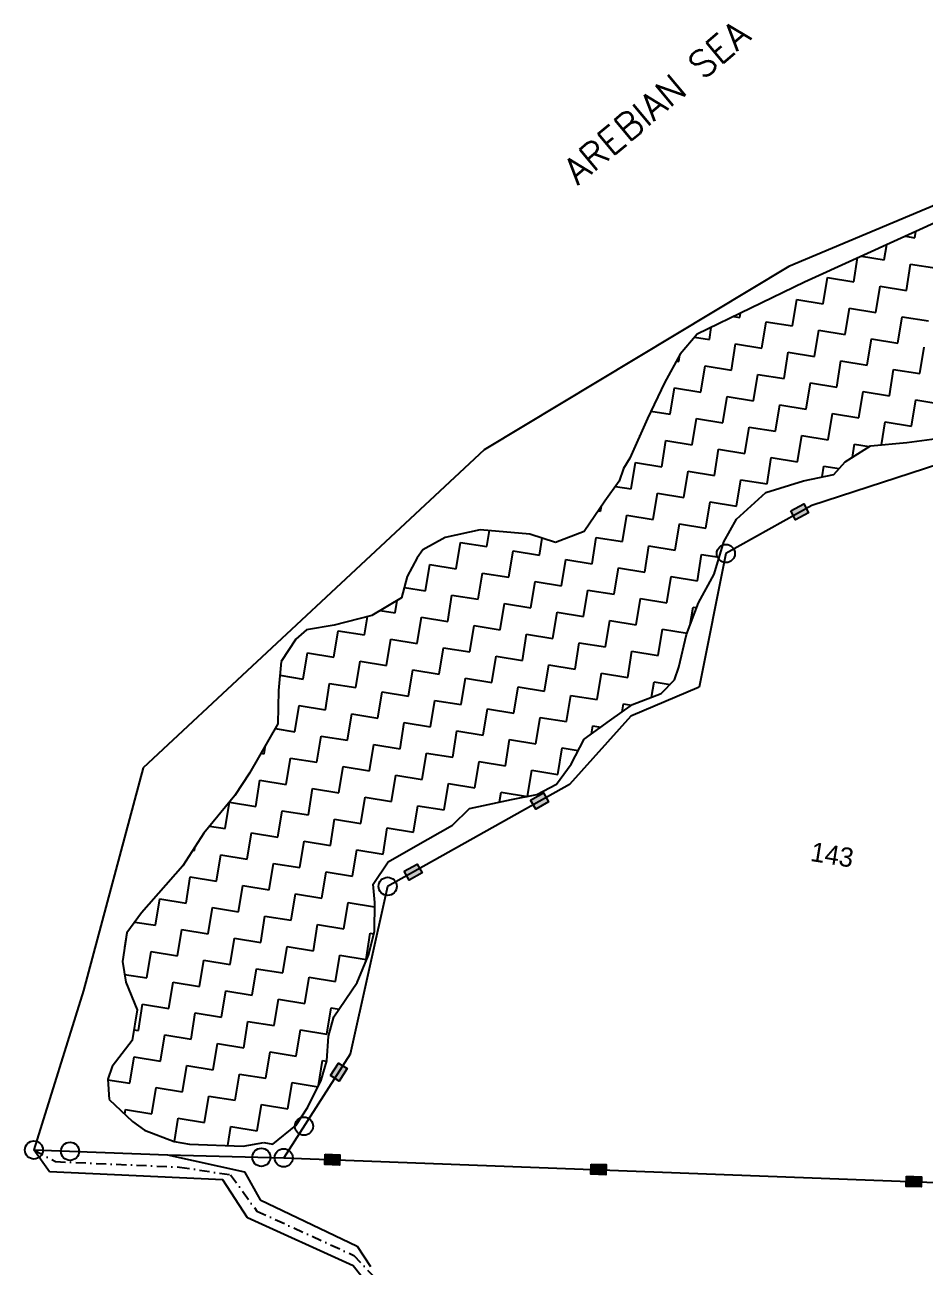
# Model space of a CAD drawing. Header units: metres. Extents: x 318079 to 324759, y 1863980 to 1868406.
# Drawn here: x 318079 to 318527, y 1867634 to 1868252 of the extents above; entities that cross this region are included whole.
import ezdxf

# ---------------------------------------------------------------- set-up
doc = ezdxf.new("R2010")
doc.units = ezdxf.units.M
doc.linetypes.add('DASHDOT', pattern=[1, 0.5, -0.25, 0, -0.25])
for name, color, linetype in [('OFF', 1, 'Continuous'), ('POLY_HATCH', 12, 'Continuous'), ('POLY_PARCEL', 6, 'Continuous'), ('POLY_WATER', 4, 'Continuous'), ('TEXT_MAPOUT', 7, 'Continuous'), ('TEXT_PARCEL', 7, 'Continuous'), ('V_BOUND_LINE', 7, 'Continuous'), ('V_BOUND_STREAM_LINE', 7, 'DASHDOT')]:
    doc.layers.add(name, color=color, linetype=linetype)
doc.styles.get("Standard").update_dxf_attribs({"font": 'simplex.shx'})
doc.styles.add('TEXT_MAP', font='')
doc.styles.get('TEXT_MAP').set_extended_font_data('Kruti Dev 050')

msp = doc.modelspace()

# ---------------------------------------------------------------- hatches: boundary and pattern name
for points in [[(318469.53, 1868008.97), (318467.13, 1868013.49), (318460.61, 1868010.01), (318463.01, 1868005.5)], [(318340.09, 1867865.12), (318337.58, 1867869.58), (318331.14, 1867865.97), (318333.64, 1867861.51)], [(318277.07, 1867829.77), (318274.57, 1867834.22), (318268.12, 1867830.61), (318270.62, 1867826.15)], [(318239.71, 1867732.35), (318235.41, 1867735.11), (318231.42, 1867728.89), (318235.72, 1867726.13)], [(318236.01, 1867684.38), (318236.2, 1867689.49), (318228.81, 1867689.76), (318228.62, 1867684.65)], [(318368.51, 1867679.5), (318368.7, 1867684.6), (318361.32, 1867684.88), (318361.13, 1867679.77)], [(318525.49, 1867673.47), (318525.68, 1867678.58), (318518.3, 1867678.86), (318518.1, 1867673.75)]]:
    msp.add_hatch(color=256).paths.add_polyline_path(points)

# ---------------------------------------------------------------- linework, layer by layer
for points in [[(318460.61, 1868010.01), (318467.13, 1868013.49), (318469.53, 1868008.97), (318463.01, 1868005.5)], [(318331.14, 1867865.97), (318337.58, 1867869.58), (318340.09, 1867865.12), (318333.64, 1867861.51)], [(318268.12, 1867830.61), (318274.57, 1867834.22), (318277.07, 1867829.77), (318270.62, 1867826.15)], [(318231.42, 1867728.89), (318235.41, 1867735.11), (318239.71, 1867732.35), (318235.72, 1867726.13)], [(318228.81, 1867689.76), (318236.2, 1867689.49), (318236.01, 1867684.38), (318228.62, 1867684.65)], [(318361.32, 1867684.88), (318368.7, 1867684.6), (318368.51, 1867679.5), (318361.13, 1867679.77)], [(318518.3, 1867678.86), (318525.68, 1867678.58), (318525.49, 1867673.47), (318518.1, 1867673.75)]]:
    msp.add_lwpolyline(points, close=True)
for centre in [(318428.33, 1867988.78), (318259.93, 1867823.08), (318218.29, 1867703.7), (318083.81, 1867691.89), (318101.82, 1867691.22), (318197.07, 1867688.25), (318208.19, 1867687.97)]:
    msp.add_circle(centre, 4.52)
at = {"layer": 'OFF'}
msp.add_line((318091.57, 1867680.97), (318083.81, 1867691.89), dxfattribs=at)
at = {"layer": 'POLY_HATCH'}
for p, q in [((318565.31, 1868168.41), (318467.43, 1868123.89)), ((318467.43, 1868123.89), (318413.96, 1868097.9)), ((318413.96, 1868097.9), (318405.65, 1868088.07)), ((318405.65, 1868088.07), (318397.73, 1868073.7)), ((318397.73, 1868073.7), (318389.28, 1868056.07)), ((318389.28, 1868056.07), (318380.48, 1868036.26)), ((318487.76, 1868034.42), (318500.26, 1868042.45)), ((318500.26, 1868042.45), (318518.42, 1868043.99)), ((318518.42, 1868043.99), (318533.3, 1868046.05)), ((318380.48, 1868036.26), (318377.42, 1868031.17)), ((318377.42, 1868031.17), (318375.27, 1868024.81)), ((318482.08, 1868028.16), (318487.76, 1868034.42)), ((318375.27, 1868024.81), (318368.05, 1868014.8)), ((318448.15, 1868019.12), (318467.01, 1868025.01)), ((318467.01, 1868025.01), (318482.08, 1868028.16)), ((318433.68, 1868005.82), (318448.15, 1868019.12)), ((318368.05, 1868014.8), (318357.77, 1867999.7)), ((318427.38, 1867994.54), (318433.68, 1868005.82)), ((318305.92, 1868000.56), (318288.5, 1867996.67)), ((318330.71, 1867998.49), (318305.92, 1868000.56)), ((318343.45, 1867994.19), (318330.71, 1867998.49)), ((318357.77, 1867999.7), (318343.45, 1867994.19)), ((318288.5, 1867996.67), (318277.44, 1867990.64)), ((318422.55, 1867978.56), (318427.38, 1867994.54)), ((318274.56, 1867986.64), (318269.7, 1867977.36)), ((318277.44, 1867990.64), (318274.56, 1867986.64)), ((318269.7, 1867977.36), (318266.85, 1867966.65)), ((318414.63, 1867964.2), (318422.55, 1867978.56)), ((318266.85, 1867966.65), (318251.99, 1867957.88)), ((318408.71, 1867948.39), (318414.63, 1867964.2)), ((318251.99, 1867957.88), (318233.3, 1867953.08)), ((318219.5, 1867950.84), (318214.26, 1867946.1)), ((318233.3, 1867953.08), (318219.5, 1867950.84)), ((318404.98, 1867932.23), (318408.71, 1867948.39)), ((318214.26, 1867946.1), (318206.87, 1867935)), ((318206.87, 1867935), (318205.67, 1867920.67)), ((318402.83, 1867925.87), (318404.98, 1867932.23)), ((318396.14, 1867919.13), (318402.83, 1867925.87)), ((318205.67, 1867920.67), (318205.21, 1867903.98)), ((318381.82, 1867913.62), (318396.14, 1867919.13)), ((318370.41, 1867905.41), (318381.82, 1867913.62)), ((318357.74, 1867896.29), (318370.41, 1867905.41)), ((318205.21, 1867903.98), (318191.16, 1867879.43)), ((318351.26, 1867883.92), (318357.74, 1867896.29)), ((318344.05, 1867873.91), (318351.26, 1867883.92)), ((318191.16, 1867879.43), (318183.77, 1867868.33)), ((318183.77, 1867868.33), (318168.42, 1867849.58)), ((318321.56, 1867866.38), (318334.26, 1867868.79)), ((318334.26, 1867868.79), (318344.05, 1867873.91)), ((318292.22, 1867853.57), (318300.68, 1867861.93)), ((318300.68, 1867861.93), (318321.56, 1867866.38)), ((318168.42, 1867849.58), (318157.96, 1867833.39)), ((318273.74, 1867843.14), (318292.22, 1867853.57)), ((318260.15, 1867835.28), (318273.74, 1867843.14)), ((318157.96, 1867833.39), (318137.37, 1867809.9)), ((318252.76, 1867824.19), (318260.15, 1867835.28)), ((318253.53, 1867815.12), (318252.76, 1867824.19)), ((318253.42, 1867800.61), (318253.53, 1867815.12)), ((318137.37, 1867809.9), (318130.15, 1867799.89)), ((318130.15, 1867799.89), (318127.86, 1867785.73)), ((318250.39, 1867788.81), (318253.42, 1867800.61)), ((318244.83, 1867775.18), (318250.39, 1867788.81)), ((318127.86, 1867785.73), (318129.55, 1867775.4)), ((318129.55, 1867775.4), (318135.16, 1867761.63)), ((318233.11, 1867758.08), (318244.83, 1867775.18)), ((318135.16, 1867761.63), (318132.69, 1867746.38)), ((318230.43, 1867748.45), (318233.11, 1867758.08)), ((318132.69, 1867746.38), (318122.76, 1867733.46)), ((318229.58, 1867736.29), (318230.43, 1867748.45)), ((318122.76, 1867733.46), (318120.62, 1867727.1)), ((318226.91, 1867726.67), (318229.58, 1867736.29)), ((318120.62, 1867727.1), (318121.21, 1867716.94)), ((318220.25, 1867713.22), (318226.91, 1867726.67)), ((318121.21, 1867716.94), (318132.9, 1867706.11)), ((318214.3, 1867704.12), (318220.25, 1867713.22)), ((318132.9, 1867706.11), (318138.91, 1867701.79)), ((318138.91, 1867701.79), (318153.66, 1867696.05)), ((318202.72, 1867694.82), (318214.3, 1867704.12)), ((318153.66, 1867696.05), (318161.3, 1867694.81)), ((318161.3, 1867694.81), (318188.01, 1867693.85)), ((318188.01, 1867693.85), (318198.36, 1867695.52)), ((318198.36, 1867695.52), (318202.72, 1867694.82))]:
    msp.add_line(p, q, dxfattribs=at)
at = {"layer": 'POLY_HATCH', "linetype": 'Continuous'}
for p, q in [((318517.69, 1868146.75), (318522.44, 1868145.98)), ((318517.69, 1868146.75), (318522.44, 1868145.98)), ((318522.44, 1868145.98), (318522.95, 1868149.14)), ((318522.44, 1868145.98), (318522.95, 1868149.14)), ((318507.22, 1868135), (318508.44, 1868142.54)), ((318507.22, 1868135), (318508.44, 1868142.54)), ((318491.99, 1868124.01), (318493.92, 1868135.94)), ((318491.99, 1868124.01), (318493.92, 1868135.94)), ((318495.88, 1868136.83), (318507.22, 1868135)), ((318495.88, 1868136.83), (318507.22, 1868135)), ((318518.2, 1868119.77), (318520.32, 1868132.88)), ((318518.2, 1868119.77), (318520.32, 1868132.88)), ((318520.32, 1868132.88), (318533.43, 1868130.76)), ((318520.32, 1868132.88), (318533.43, 1868130.76)), ((318476.77, 1868113.03), (318478.89, 1868126.13)), ((318476.77, 1868113.03), (318478.89, 1868126.13)), ((318478.89, 1868126.13), (318491.99, 1868124.01)), ((318478.89, 1868126.13), (318491.99, 1868124.01)), ((318502.98, 1868108.79), (318505.1, 1868121.89)), ((318502.98, 1868108.79), (318505.1, 1868121.89)), ((318505.1, 1868121.89), (318518.2, 1868119.77)), ((318505.1, 1868121.89), (318518.2, 1868119.77)), ((318461.54, 1868102.04), (318463.66, 1868115.15)), ((318461.54, 1868102.04), (318463.66, 1868115.15)), ((318463.66, 1868115.15), (318476.77, 1868113.03)), ((318463.66, 1868115.15), (318476.77, 1868113.03)), ((318487.75, 1868097.8), (318489.87, 1868110.91)), ((318487.75, 1868097.8), (318489.87, 1868110.91)), ((318489.87, 1868110.91), (318502.98, 1868108.79)), ((318489.87, 1868110.91), (318502.98, 1868108.79)), ((318432.23, 1868106.78), (318435.33, 1868106.28)), ((318432.23, 1868106.78), (318435.33, 1868106.28)), ((318435.33, 1868106.28), (318435.68, 1868108.46)), ((318435.33, 1868106.28), (318435.68, 1868108.46)), ((318446.32, 1868091.06), (318448.44, 1868104.16)), ((318446.32, 1868091.06), (318448.44, 1868104.16)), ((318448.44, 1868104.16), (318461.54, 1868102.04)), ((318448.44, 1868104.16), (318461.54, 1868102.04)), ((318513.96, 1868093.56), (318516.08, 1868106.67)), ((318513.96, 1868093.56), (318516.08, 1868106.67)), ((318516.08, 1868106.67), (318529.19, 1868104.55)), ((318516.08, 1868106.67), (318529.19, 1868104.55)), ((318412.76, 1868096.48), (318420.11, 1868095.3)), ((318412.76, 1868096.48), (318420.11, 1868095.3)), ((318420.11, 1868095.3), (318421.09, 1868101.36)), ((318420.11, 1868095.3), (318421.09, 1868101.36)), ((318472.53, 1868086.82), (318474.65, 1868099.92)), ((318472.53, 1868086.82), (318474.65, 1868099.92)), ((318474.65, 1868099.92), (318487.75, 1868097.8)), ((318474.65, 1868099.92), (318487.75, 1868097.8)), ((318431.09, 1868080.07), (318433.21, 1868093.18)), ((318431.09, 1868080.07), (318433.21, 1868093.18)), ((318433.21, 1868093.18), (318446.32, 1868091.06)), ((318433.21, 1868093.18), (318446.32, 1868091.06)), ((318498.74, 1868082.58), (318500.86, 1868095.68)), ((318498.74, 1868082.58), (318500.86, 1868095.68)), ((318500.86, 1868095.68), (318513.96, 1868093.56)), ((318500.86, 1868095.68), (318513.96, 1868093.56)), ((318524.95, 1868078.34), (318527.07, 1868091.44)), ((318524.95, 1868078.34), (318527.07, 1868091.44)), ((318403.69, 1868084.5), (318404.88, 1868084.31)), ((318403.69, 1868084.5), (318404.88, 1868084.31)), ((318404.88, 1868084.31), (318405.42, 1868087.64)), ((318404.88, 1868084.31), (318405.42, 1868087.64)), ((318457.3, 1868075.83), (318459.42, 1868088.94)), ((318457.3, 1868075.83), (318459.42, 1868088.94)), ((318459.42, 1868088.94), (318472.53, 1868086.82)), ((318459.42, 1868088.94), (318472.53, 1868086.82)), ((318483.51, 1868071.59), (318485.63, 1868084.7)), ((318483.51, 1868071.59), (318485.63, 1868084.7)), ((318485.63, 1868084.7), (318498.74, 1868082.58)), ((318485.63, 1868084.7), (318498.74, 1868082.58)), ((318415.87, 1868069.08), (318417.99, 1868082.19)), ((318415.87, 1868069.08), (318417.99, 1868082.19)), ((318417.99, 1868082.19), (318431.09, 1868080.07)), ((318417.99, 1868082.19), (318431.09, 1868080.07)), ((318442.08, 1868064.85), (318444.2, 1868077.95)), ((318442.08, 1868064.85), (318444.2, 1868077.95)), ((318444.2, 1868077.95), (318457.3, 1868075.83)), ((318444.2, 1868077.95), (318457.3, 1868075.83)), ((318509.72, 1868067.35), (318511.84, 1868080.46)), ((318509.72, 1868067.35), (318511.84, 1868080.46)), ((318511.84, 1868080.46), (318524.95, 1868078.34)), ((318511.84, 1868080.46), (318524.95, 1868078.34)), ((318468.29, 1868060.61), (318470.41, 1868073.71)), ((318468.29, 1868060.61), (318470.41, 1868073.71)), ((318470.41, 1868073.71), (318483.51, 1868071.59)), ((318470.41, 1868073.71), (318483.51, 1868071.59)), ((318400.64, 1868058.1), (318402.76, 1868071.2)), ((318400.64, 1868058.1), (318402.76, 1868071.2)), ((318402.76, 1868071.2), (318415.87, 1868069.08)), ((318402.76, 1868071.2), (318415.87, 1868069.08)), ((318426.85, 1868053.86), (318428.97, 1868066.97)), ((318426.85, 1868053.86), (318428.97, 1868066.97)), ((318428.97, 1868066.97), (318442.08, 1868064.85)), ((318428.97, 1868066.97), (318442.08, 1868064.85)), ((318494.5, 1868056.37), (318496.62, 1868069.47)), ((318494.5, 1868056.37), (318496.62, 1868069.47)), ((318496.62, 1868069.47), (318509.72, 1868067.35)), ((318496.62, 1868069.47), (318509.72, 1868067.35)), ((318391, 1868059.66), (318400.64, 1868058.1)), ((318391, 1868059.66), (318400.64, 1868058.1)), ((318453.06, 1868049.62), (318455.18, 1868062.73)), ((318453.06, 1868049.62), (318455.18, 1868062.73)), ((318455.18, 1868062.73), (318468.29, 1868060.61)), ((318455.18, 1868062.73), (318468.29, 1868060.61)), ((318520.71, 1868052.13), (318522.83, 1868065.23)), ((318520.71, 1868052.13), (318522.83, 1868065.23)), ((318522.83, 1868065.23), (318535.93, 1868063.11)), ((318522.83, 1868065.23), (318535.93, 1868063.11)), ((318411.63, 1868042.87), (318413.75, 1868055.98)), ((318411.63, 1868042.87), (318413.75, 1868055.98)), ((318413.75, 1868055.98), (318426.85, 1868053.86)), ((318413.75, 1868055.98), (318426.85, 1868053.86)), ((318479.27, 1868045.38), (318481.39, 1868058.49)), ((318479.27, 1868045.38), (318481.39, 1868058.49)), ((318481.39, 1868058.49), (318494.5, 1868056.37)), ((318481.39, 1868058.49), (318494.5, 1868056.37)), ((318505.77, 1868042.92), (318507.6, 1868054.25)), ((318505.77, 1868042.92), (318507.6, 1868054.25)), ((318507.6, 1868054.25), (318520.71, 1868052.13)), ((318507.6, 1868054.25), (318520.71, 1868052.13)), ((318385.31, 1868047.13), (318385.42, 1868047.11)), ((318385.31, 1868047.13), (318385.42, 1868047.11)), ((318385.42, 1868047.11), (318385.48, 1868047.52)), ((318385.42, 1868047.11), (318385.48, 1868047.52)), ((318437.84, 1868038.63), (318439.96, 1868051.74)), ((318437.84, 1868038.63), (318439.96, 1868051.74)), ((318439.96, 1868051.74), (318453.06, 1868049.62)), ((318439.96, 1868051.74), (318453.06, 1868049.62)), ((318464.05, 1868034.4), (318466.17, 1868047.5)), ((318464.05, 1868034.4), (318466.17, 1868047.5)), ((318466.17, 1868047.5), (318479.27, 1868045.38)), ((318466.17, 1868047.5), (318479.27, 1868045.38)), ((318396.4, 1868031.89), (318398.52, 1868044.99)), ((318396.4, 1868031.89), (318398.52, 1868044.99)), ((318398.52, 1868044.99), (318411.63, 1868042.87)), ((318398.52, 1868044.99), (318411.63, 1868042.87)), ((318491.32, 1868036.71), (318492.38, 1868043.26)), ((318491.32, 1868036.71), (318492.38, 1868043.26)), ((318492.38, 1868043.26), (318499.67, 1868042.08)), ((318492.38, 1868043.26), (318499.67, 1868042.08)), ((318422.61, 1868027.65), (318424.73, 1868040.75)), ((318422.61, 1868027.65), (318424.73, 1868040.75)), ((318424.73, 1868040.75), (318437.84, 1868038.63)), ((318424.73, 1868040.75), (318437.84, 1868038.63)), ((318448.82, 1868023.41), (318450.94, 1868036.51)), ((318448.82, 1868023.41), (318450.94, 1868036.51)), ((318450.94, 1868036.51), (318464.05, 1868034.4)), ((318450.94, 1868036.51), (318464.05, 1868034.4)), ((318381.18, 1868020.9), (318383.3, 1868034.01)), ((318381.18, 1868020.9), (318383.3, 1868034.01)), ((318383.3, 1868034.01), (318396.4, 1868031.89)), ((318383.3, 1868034.01), (318396.4, 1868031.89)), ((318407.39, 1868016.66), (318409.51, 1868029.77)), ((318407.39, 1868016.66), (318409.51, 1868029.77)), ((318409.51, 1868029.77), (318422.61, 1868027.65)), ((318409.51, 1868029.77), (318422.61, 1868027.65)), ((318476.29, 1868026.95), (318477.15, 1868032.28)), ((318476.29, 1868026.95), (318477.15, 1868032.28)), ((318477.15, 1868032.28), (318484.7, 1868031.05)), ((318477.15, 1868032.28), (318484.7, 1868031.05)), ((318433.6, 1868012.42), (318435.72, 1868025.53)), ((318433.6, 1868012.42), (318435.72, 1868025.53)), ((318435.72, 1868025.53), (318448.82, 1868023.41)), ((318435.72, 1868025.53), (318448.82, 1868023.41)), ((318373.36, 1868022.17), (318381.18, 1868020.9)), ((318373.36, 1868022.17), (318381.18, 1868020.9)), ((318392.16, 1868005.68), (318394.28, 1868018.78)), ((318392.16, 1868005.68), (318394.28, 1868018.78)), ((318394.28, 1868018.78), (318407.39, 1868016.66)), ((318394.28, 1868018.78), (318407.39, 1868016.66)), ((318364.85, 1868010.1), (318365.95, 1868009.92)), ((318364.85, 1868010.1), (318365.95, 1868009.92)), ((318365.95, 1868009.92), (318366.33, 1868012.28)), ((318365.95, 1868009.92), (318366.33, 1868012.28)), ((318418.37, 1868001.44), (318420.49, 1868014.54)), ((318418.37, 1868001.44), (318420.49, 1868014.54)), ((318420.49, 1868014.54), (318433.6, 1868012.42)), ((318420.49, 1868014.54), (318433.6, 1868012.42)), ((318376.94, 1867994.69), (318379.06, 1868007.8)), ((318376.94, 1867994.69), (318379.06, 1868007.8)), ((318379.06, 1868007.8), (318392.16, 1868005.68)), ((318379.06, 1868007.8), (318392.16, 1868005.68)), ((318309.29, 1867992.19), (318310.58, 1868000.17)), ((318309.29, 1867992.19), (318310.58, 1868000.17)), ((318403.15, 1867990.45), (318405.27, 1868003.56)), ((318403.15, 1867990.45), (318405.27, 1868003.56)), ((318405.27, 1868003.56), (318418.37, 1868001.44)), ((318405.27, 1868003.56), (318418.37, 1868001.44)), ((318294.06, 1867981.2), (318296.18, 1867994.31)), ((318294.06, 1867981.2), (318296.18, 1867994.31)), ((318296.18, 1867994.31), (318309.29, 1867992.19)), ((318296.18, 1867994.31), (318309.29, 1867992.19)), ((318335.5, 1867987.95), (318336.87, 1867996.41)), ((318335.5, 1867987.95), (318336.87, 1867996.41)), ((318361.71, 1867983.71), (318363.83, 1867996.81)), ((318361.71, 1867983.71), (318363.83, 1867996.81)), ((318363.83, 1867996.81), (318376.94, 1867994.69)), ((318363.83, 1867996.81), (318376.94, 1867994.69)), ((318387.92, 1867979.47), (318390.04, 1867992.57)), ((318387.92, 1867979.47), (318390.04, 1867992.57)), ((318390.04, 1867992.57), (318403.15, 1867990.45)), ((318390.04, 1867992.57), (318403.15, 1867990.45)), ((318320.28, 1867976.96), (318322.39, 1867990.07)), ((318320.28, 1867976.96), (318322.39, 1867990.07)), ((318322.39, 1867990.07), (318335.5, 1867987.95)), ((318322.39, 1867990.07), (318335.5, 1867987.95)), ((318346.49, 1867972.72), (318348.61, 1867985.83)), ((318346.49, 1867972.72), (318348.61, 1867985.83)), ((318348.61, 1867985.83), (318361.71, 1867983.71)), ((318348.61, 1867985.83), (318361.71, 1867983.71)), ((318414.13, 1867975.23), (318416.25, 1867988.33)), ((318414.13, 1867975.23), (318416.25, 1867988.33)), ((318416.25, 1867988.33), (318425.07, 1867986.91)), ((318416.25, 1867988.33), (318425.07, 1867986.91)), ((318278.84, 1867970.22), (318280.96, 1867983.32)), ((318278.84, 1867970.22), (318280.96, 1867983.32)), ((318280.96, 1867983.32), (318294.06, 1867981.2)), ((318280.96, 1867983.32), (318294.06, 1867981.2)), ((318305.05, 1867965.98), (318307.17, 1867979.08)), ((318305.05, 1867965.98), (318307.17, 1867979.08)), ((318307.17, 1867979.08), (318320.28, 1867976.96)), ((318307.17, 1867979.08), (318320.28, 1867976.96)), ((318372.7, 1867968.48), (318374.82, 1867981.59)), ((318372.7, 1867968.48), (318374.82, 1867981.59)), ((318374.82, 1867981.59), (318387.92, 1867979.47)), ((318374.82, 1867981.59), (318387.92, 1867979.47)), ((318331.26, 1867961.74), (318333.38, 1867974.84)), ((318331.26, 1867961.74), (318333.38, 1867974.84)), ((318333.38, 1867974.84), (318346.49, 1867972.72)), ((318333.38, 1867974.84), (318346.49, 1867972.72)), ((318398.91, 1867964.24), (318401.03, 1867977.35)), ((318398.91, 1867964.24), (318401.03, 1867977.35)), ((318401.03, 1867977.35), (318414.13, 1867975.23)), ((318401.03, 1867977.35), (318414.13, 1867975.23)), ((318268.25, 1867971.93), (318278.84, 1867970.22)), ((318268.25, 1867971.93), (318278.84, 1867970.22)), ((318289.82, 1867954.99), (318291.94, 1867968.1)), ((318289.82, 1867954.99), (318291.94, 1867968.1)), ((318291.94, 1867968.1), (318305.05, 1867965.98)), ((318291.94, 1867968.1), (318305.05, 1867965.98)), ((318357.47, 1867957.5), (318359.59, 1867970.6)), ((318357.47, 1867957.5), (318359.59, 1867970.6)), ((318359.59, 1867970.6), (318372.7, 1867968.48)), ((318359.59, 1867970.6), (318372.7, 1867968.48)), ((318263.61, 1867959.23), (318264.6, 1867965.32)), ((318263.61, 1867959.23), (318264.6, 1867965.32)), ((318316.04, 1867950.75), (318318.16, 1867963.86)), ((318316.04, 1867950.75), (318318.16, 1867963.86)), ((318318.16, 1867963.86), (318331.26, 1867961.74)), ((318318.16, 1867963.86), (318331.26, 1867961.74)), ((318383.68, 1867953.26), (318385.8, 1867966.36)), ((318383.68, 1867953.26), (318385.8, 1867966.36)), ((318385.8, 1867966.36), (318398.91, 1867964.24)), ((318385.8, 1867966.36), (318398.91, 1867964.24)), ((318410.61, 1867953.46), (318412.01, 1867962.12)), ((318410.61, 1867953.46), (318412.01, 1867962.12)), ((318412.01, 1867962.12), (318413.75, 1867961.84)), ((318412.01, 1867962.12), (318413.75, 1867961.84)), ((318248.39, 1867948.24), (318249.86, 1867957.33)), ((318248.39, 1867948.24), (318249.86, 1867957.33)), ((318256.29, 1867960.41), (318263.61, 1867959.23)), ((318256.29, 1867960.41), (318263.61, 1867959.23)), ((318274.6, 1867944), (318276.72, 1867957.11)), ((318274.6, 1867944), (318276.72, 1867957.11)), ((318276.72, 1867957.11), (318289.82, 1867954.99)), ((318276.72, 1867957.11), (318289.82, 1867954.99)), ((318342.25, 1867946.51), (318344.37, 1867959.62)), ((318342.25, 1867946.51), (318344.37, 1867959.62)), ((318344.37, 1867959.62), (318357.47, 1867957.5)), ((318344.37, 1867959.62), (318357.47, 1867957.5)), ((318368.46, 1867942.27), (318370.58, 1867955.38)), ((318368.46, 1867942.27), (318370.58, 1867955.38)), ((318370.58, 1867955.38), (318383.68, 1867953.26)), ((318370.58, 1867955.38), (318383.68, 1867953.26)), ((318233.16, 1867937.26), (318235.28, 1867950.36)), ((318233.16, 1867937.26), (318235.28, 1867950.36)), ((318235.28, 1867950.36), (318248.39, 1867948.24)), ((318235.28, 1867950.36), (318248.39, 1867948.24)), ((318300.81, 1867939.77), (318302.93, 1867952.87)), ((318300.81, 1867939.77), (318302.93, 1867952.87)), ((318302.93, 1867952.87), (318316.04, 1867950.75)), ((318302.93, 1867952.87), (318316.04, 1867950.75)), ((318327.02, 1867935.53), (318329.14, 1867948.63)), ((318327.02, 1867935.53), (318329.14, 1867948.63)), ((318329.14, 1867948.63), (318342.25, 1867946.51)), ((318329.14, 1867948.63), (318342.25, 1867946.51)), ((318394.67, 1867938.03), (318396.79, 1867951.14)), ((318394.67, 1867938.03), (318396.79, 1867951.14)), ((318396.79, 1867951.14), (318409, 1867949.16)), ((318396.79, 1867951.14), (318409, 1867949.16)), ((318259.37, 1867933.02), (318261.49, 1867946.12)), ((318259.37, 1867933.02), (318261.49, 1867946.12)), ((318261.49, 1867946.12), (318274.6, 1867944)), ((318261.49, 1867946.12), (318274.6, 1867944)), ((318353.23, 1867931.29), (318355.35, 1867944.39)), ((318353.23, 1867931.29), (318355.35, 1867944.39)), ((318355.35, 1867944.39), (318368.46, 1867942.27)), ((318355.35, 1867944.39), (318368.46, 1867942.27)), ((318217.94, 1867926.27), (318220.06, 1867939.38)), ((318217.94, 1867926.27), (318220.06, 1867939.38)), ((318220.06, 1867939.38), (318233.16, 1867937.26)), ((318220.06, 1867939.38), (318233.16, 1867937.26)), ((318285.59, 1867928.78), (318287.71, 1867941.89)), ((318285.59, 1867928.78), (318287.71, 1867941.89)), ((318287.71, 1867941.89), (318300.81, 1867939.77)), ((318287.71, 1867941.89), (318300.81, 1867939.77)), ((318311.8, 1867924.54), (318313.92, 1867937.65)), ((318311.8, 1867924.54), (318313.92, 1867937.65)), ((318313.92, 1867937.65), (318327.02, 1867935.53)), ((318313.92, 1867937.65), (318327.02, 1867935.53)), ((318379.44, 1867927.05), (318381.56, 1867940.15)), ((318379.44, 1867927.05), (318381.56, 1867940.15)), ((318381.56, 1867940.15), (318394.67, 1867938.03)), ((318381.56, 1867940.15), (318394.67, 1867938.03)), ((318244.15, 1867922.03), (318246.27, 1867935.14)), ((318244.15, 1867922.03), (318246.27, 1867935.14)), ((318246.27, 1867935.14), (318259.37, 1867933.02)), ((318246.27, 1867935.14), (318259.37, 1867933.02)), ((318270.36, 1867917.79), (318272.48, 1867930.9)), ((318270.36, 1867917.79), (318272.48, 1867930.9)), ((318272.48, 1867930.9), (318285.59, 1867928.78)), ((318272.48, 1867930.9), (318285.59, 1867928.78)), ((318338.01, 1867920.3), (318340.13, 1867933.41)), ((318338.01, 1867920.3), (318340.13, 1867933.41)), ((318340.13, 1867933.41), (318353.23, 1867931.29)), ((318340.13, 1867933.41), (318353.23, 1867931.29)), ((318206.29, 1867928.16), (318217.94, 1867926.27)), ((318206.29, 1867928.16), (318217.94, 1867926.27)), ((318228.92, 1867911.05), (318231.04, 1867924.15)), ((318228.92, 1867911.05), (318231.04, 1867924.15)), ((318231.04, 1867924.15), (318244.15, 1867922.03)), ((318231.04, 1867924.15), (318244.15, 1867922.03)), ((318296.57, 1867913.55), (318298.69, 1867926.66)), ((318296.57, 1867913.55), (318298.69, 1867926.66)), ((318298.69, 1867926.66), (318311.8, 1867924.54)), ((318298.69, 1867926.66), (318311.8, 1867924.54)), ((318364.22, 1867916.06), (318366.34, 1867929.17)), ((318364.22, 1867916.06), (318366.34, 1867929.17)), ((318366.34, 1867929.17), (318379.44, 1867927.05)), ((318366.34, 1867929.17), (318379.44, 1867927.05)), ((318391.31, 1867917.27), (318392.55, 1867924.93)), ((318391.31, 1867917.27), (318392.55, 1867924.93)), ((318392.55, 1867924.93), (318400.6, 1867923.62)), ((318392.55, 1867924.93), (318400.6, 1867923.62)), ((318255.13, 1867906.81), (318257.25, 1867919.91)), ((318255.13, 1867906.81), (318257.25, 1867919.91)), ((318257.25, 1867919.91), (318270.36, 1867917.79)), ((318257.25, 1867919.91), (318270.36, 1867917.79)), ((318322.78, 1867909.31), (318324.9, 1867922.42)), ((318322.78, 1867909.31), (318324.9, 1867922.42)), ((318324.9, 1867922.42), (318338.01, 1867920.3)), ((318324.9, 1867922.42), (318338.01, 1867920.3)), ((318348.99, 1867905.08), (318351.11, 1867918.18)), ((318348.99, 1867905.08), (318351.11, 1867918.18)), ((318351.11, 1867918.18), (318364.22, 1867916.06)), ((318351.11, 1867918.18), (318364.22, 1867916.06)), ((318213.7, 1867900.06), (318215.82, 1867913.17)), ((318213.7, 1867900.06), (318215.82, 1867913.17)), ((318215.82, 1867913.17), (318228.92, 1867911.05)), ((318215.82, 1867913.17), (318228.92, 1867911.05)), ((318281.35, 1867902.57), (318283.47, 1867915.67)), ((318281.35, 1867902.57), (318283.47, 1867915.67)), ((318283.47, 1867915.67), (318296.57, 1867913.55)), ((318283.47, 1867915.67), (318296.57, 1867913.55)), ((318307.56, 1867898.33), (318309.68, 1867911.43)), ((318307.56, 1867898.33), (318309.68, 1867911.43)), ((318309.68, 1867911.43), (318322.78, 1867909.31)), ((318309.68, 1867911.43), (318322.78, 1867909.31)), ((318376.67, 1867909.92), (318377.32, 1867913.94)), ((318376.67, 1867909.92), (318377.32, 1867913.94)), ((318377.32, 1867913.94), (318381.35, 1867913.29)), ((318377.32, 1867913.94), (318381.35, 1867913.29)), ((318239.91, 1867895.82), (318242.03, 1867908.93)), ((318239.91, 1867895.82), (318242.03, 1867908.93)), ((318242.03, 1867908.93), (318255.13, 1867906.81)), ((318242.03, 1867908.93), (318255.13, 1867906.81)), ((318333.77, 1867894.09), (318335.89, 1867907.2)), ((318333.77, 1867894.09), (318335.89, 1867907.2)), ((318335.89, 1867907.2), (318348.99, 1867905.08)), ((318335.89, 1867907.2), (318348.99, 1867905.08)), ((318203.88, 1867901.65), (318213.7, 1867900.06)), ((318203.88, 1867901.65), (318213.7, 1867900.06)), ((318266.12, 1867891.58), (318268.24, 1867904.69)), ((318266.12, 1867891.58), (318268.24, 1867904.69)), ((318268.24, 1867904.69), (318281.35, 1867902.57)), ((318268.24, 1867904.69), (318281.35, 1867902.57)), ((318292.33, 1867887.34), (318294.45, 1867900.45)), ((318292.33, 1867887.34), (318294.45, 1867900.45)), ((318294.45, 1867900.45), (318307.56, 1867898.33)), ((318294.45, 1867900.45), (318307.56, 1867898.33)), ((318361.45, 1867898.96), (318362.1, 1867902.96)), ((318361.45, 1867898.96), (318362.1, 1867902.96)), ((318362.1, 1867902.96), (318366.1, 1867902.31)), ((318362.1, 1867902.96), (318366.1, 1867902.31)), ((318198.47, 1867889.08), (318199.18, 1867893.45)), ((318198.47, 1867889.08), (318199.18, 1867893.45)), ((318224.68, 1867884.84), (318226.8, 1867897.94)), ((318224.68, 1867884.84), (318226.8, 1867897.94)), ((318226.8, 1867897.94), (318239.91, 1867895.82)), ((318226.8, 1867897.94), (318239.91, 1867895.82)), ((318250.9, 1867880.6), (318253.02, 1867893.7)), ((318250.9, 1867880.6), (318253.02, 1867893.7)), ((318253.02, 1867893.7), (318266.12, 1867891.58)), ((318253.02, 1867893.7), (318266.12, 1867891.58)), ((318318.54, 1867883.1), (318320.66, 1867896.21)), ((318318.54, 1867883.1), (318320.66, 1867896.21)), ((318320.66, 1867896.21), (318333.77, 1867894.09)), ((318320.66, 1867896.21), (318333.77, 1867894.09)), ((318196.83, 1867889.34), (318198.47, 1867889.08)), ((318196.83, 1867889.34), (318198.47, 1867889.08)), ((318209.46, 1867873.85), (318211.58, 1867886.96)), ((318209.46, 1867873.85), (318211.58, 1867886.96)), ((318211.58, 1867886.96), (318224.68, 1867884.84)), ((318211.58, 1867886.96), (318224.68, 1867884.84)), ((318277.11, 1867876.36), (318279.23, 1867889.46)), ((318277.11, 1867876.36), (318279.23, 1867889.46)), ((318279.23, 1867889.46), (318292.33, 1867887.34)), ((318279.23, 1867889.46), (318292.33, 1867887.34)), ((318344.75, 1867878.86), (318346.87, 1867891.97)), ((318344.75, 1867878.86), (318346.87, 1867891.97)), ((318346.87, 1867891.97), (318354.81, 1867890.69)), ((318346.87, 1867891.97), (318354.81, 1867890.69)), ((318235.67, 1867869.61), (318237.79, 1867882.72)), ((318235.67, 1867869.61), (318237.79, 1867882.72)), ((318237.79, 1867882.72), (318250.9, 1867880.6)), ((318237.79, 1867882.72), (318250.9, 1867880.6)), ((318303.32, 1867872.12), (318305.44, 1867885.22)), ((318303.32, 1867872.12), (318305.44, 1867885.22)), ((318305.44, 1867885.22), (318318.54, 1867883.1)), ((318305.44, 1867885.22), (318318.54, 1867883.1)), ((318329.53, 1867867.89), (318331.65, 1867880.98)), ((318329.53, 1867867.89), (318331.65, 1867880.98)), ((318331.65, 1867880.98), (318344.75, 1867878.86)), ((318331.65, 1867880.98), (318344.75, 1867878.86)), ((318194.23, 1867862.87), (318196.35, 1867875.97)), ((318194.23, 1867862.87), (318196.35, 1867875.97)), ((318196.35, 1867875.97), (318209.46, 1867873.85)), ((318196.35, 1867875.97), (318209.46, 1867873.85)), ((318261.88, 1867865.37), (318264, 1867878.48)), ((318261.88, 1867865.37), (318264, 1867878.48)), ((318264, 1867878.48), (318277.11, 1867876.36)), ((318264, 1867878.48), (318277.11, 1867876.36)), ((318288.09, 1867861.13), (318290.21, 1867874.24)), ((318288.09, 1867861.13), (318290.21, 1867874.24)), ((318290.21, 1867874.24), (318303.32, 1867872.12)), ((318290.21, 1867874.24), (318303.32, 1867872.12)), ((318220.45, 1867858.63), (318222.56, 1867871.73)), ((318220.45, 1867858.63), (318222.56, 1867871.73)), ((318222.56, 1867871.73), (318235.67, 1867869.61)), ((318222.56, 1867871.73), (318235.67, 1867869.61)), ((318315.63, 1867865.11), (318316.42, 1867870)), ((318315.63, 1867865.11), (318316.42, 1867870)), ((318316.42, 1867870), (318329.49, 1867867.88)), ((318316.42, 1867870), (318329.49, 1867867.88)), ((318179.01, 1867851.88), (318181.13, 1867864.99)), ((318179.01, 1867851.88), (318181.13, 1867864.99)), ((318181.13, 1867864.99), (318194.23, 1867862.87)), ((318181.13, 1867864.99), (318194.23, 1867862.87)), ((318246.66, 1867854.39), (318248.78, 1867867.49)), ((318246.66, 1867854.39), (318248.78, 1867867.49)), ((318248.78, 1867867.49), (318261.88, 1867865.37)), ((318248.78, 1867867.49), (318261.88, 1867865.37)), ((318272.87, 1867850.15), (318274.99, 1867863.25)), ((318272.87, 1867850.15), (318274.99, 1867863.25)), ((318274.99, 1867863.25), (318288.09, 1867861.13)), ((318274.99, 1867863.25), (318288.09, 1867861.13)), ((318205.22, 1867847.64), (318207.34, 1867860.75)), ((318205.22, 1867847.64), (318207.34, 1867860.75)), ((318207.34, 1867860.75), (318220.45, 1867858.63)), ((318207.34, 1867860.75), (318220.45, 1867858.63)), ((318231.43, 1867843.4), (318233.55, 1867856.51)), ((318231.43, 1867843.4), (318233.55, 1867856.51)), ((318233.55, 1867856.51), (318246.66, 1867854.39)), ((318233.55, 1867856.51), (318246.66, 1867854.39)), ((318171.32, 1867853.13), (318179.01, 1867851.88)), ((318171.32, 1867853.13), (318179.01, 1867851.88)), ((318189.99, 1867836.66), (318192.11, 1867849.76)), ((318189.99, 1867836.66), (318192.11, 1867849.76)), ((318192.11, 1867849.76), (318205.22, 1867847.64)), ((318192.11, 1867849.76), (318205.22, 1867847.64)), ((318257.64, 1867839.16), (318259.76, 1867852.27)), ((318257.64, 1867839.16), (318259.76, 1867852.27)), ((318259.76, 1867852.27), (318272.87, 1867850.15)), ((318259.76, 1867852.27), (318272.87, 1867850.15)), ((318216.21, 1867832.42), (318218.33, 1867845.52)), ((318216.21, 1867832.42), (318218.33, 1867845.52)), ((318218.33, 1867845.52), (318231.43, 1867843.4)), ((318218.33, 1867845.52), (318231.43, 1867843.4)), ((318162.9, 1867841.04), (318163.78, 1867840.9)), ((318162.9, 1867841.04), (318163.78, 1867840.9)), ((318163.78, 1867840.9), (318164.11, 1867842.91)), ((318163.78, 1867840.9), (318164.11, 1867842.91)), ((318174.77, 1867825.67), (318176.89, 1867838.78)), ((318174.77, 1867825.67), (318176.89, 1867838.78)), ((318176.89, 1867838.78), (318189.99, 1867836.66)), ((318176.89, 1867838.78), (318189.99, 1867836.66)), ((318242.42, 1867828.18), (318244.54, 1867841.28)), ((318242.42, 1867828.18), (318244.54, 1867841.28)), ((318244.54, 1867841.28), (318257.64, 1867839.16)), ((318244.54, 1867841.28), (318257.64, 1867839.16)), ((318200.98, 1867821.43), (318203.1, 1867834.54)), ((318200.98, 1867821.43), (318203.1, 1867834.54)), ((318203.1, 1867834.54), (318216.21, 1867832.42)), ((318203.1, 1867834.54), (318216.21, 1867832.42)), ((318159.54, 1867814.69), (318161.66, 1867827.79)), ((318159.54, 1867814.69), (318161.66, 1867827.79)), ((318161.66, 1867827.79), (318174.77, 1867825.67)), ((318161.66, 1867827.79), (318174.77, 1867825.67)), ((318227.19, 1867817.19), (318229.31, 1867830.3)), ((318227.19, 1867817.19), (318229.31, 1867830.3)), ((318229.31, 1867830.3), (318242.42, 1867828.18)), ((318229.31, 1867830.3), (318242.42, 1867828.18)), ((318185.76, 1867810.45), (318187.87, 1867823.55)), ((318185.76, 1867810.45), (318187.87, 1867823.55)), ((318187.87, 1867823.55), (318200.98, 1867821.43)), ((318187.87, 1867823.55), (318200.98, 1867821.43)), ((318211.97, 1867806.21), (318214.09, 1867819.31)), ((318211.97, 1867806.21), (318214.09, 1867819.31)), ((318214.09, 1867819.31), (318227.19, 1867817.19)), ((318214.09, 1867819.31), (318227.19, 1867817.19)), ((318144.32, 1867803.7), (318146.44, 1867816.81)), ((318144.32, 1867803.7), (318146.44, 1867816.81)), ((318146.44, 1867816.81), (318159.54, 1867814.69)), ((318146.44, 1867816.81), (318159.54, 1867814.69)), ((318170.53, 1867799.46), (318172.65, 1867812.57)), ((318170.53, 1867799.46), (318172.65, 1867812.57)), ((318172.65, 1867812.57), (318185.76, 1867810.45)), ((318172.65, 1867812.57), (318185.76, 1867810.45)), ((318238.18, 1867801.97), (318240.3, 1867815.07)), ((318238.18, 1867801.97), (318240.3, 1867815.07)), ((318240.3, 1867815.07), (318253.4, 1867812.95)), ((318240.3, 1867815.07), (318253.4, 1867812.95)), ((318253.4, 1867812.95), (318253.52, 1867813.68)), ((318253.4, 1867812.95), (318253.52, 1867813.68)), ((318196.74, 1867795.22), (318198.86, 1867808.33)), ((318196.74, 1867795.22), (318198.86, 1867808.33)), ((318198.86, 1867808.33), (318211.97, 1867806.21)), ((318198.86, 1867808.33), (318211.97, 1867806.21)), ((318129.09, 1867792.71), (318130.28, 1867800.08)), ((318129.09, 1867792.71), (318130.28, 1867800.08)), ((318134.09, 1867805.35), (318144.32, 1867803.7)), ((318134.09, 1867805.35), (318144.32, 1867803.7)), ((318155.3, 1867788.47), (318157.42, 1867801.58)), ((318155.3, 1867788.47), (318157.42, 1867801.58)), ((318157.42, 1867801.58), (318170.53, 1867799.46)), ((318157.42, 1867801.58), (318170.53, 1867799.46)), ((318222.95, 1867790.98), (318225.07, 1867804.09)), ((318222.95, 1867790.98), (318225.07, 1867804.09)), ((318225.07, 1867804.09), (318238.18, 1867801.97)), ((318225.07, 1867804.09), (318238.18, 1867801.97)), ((318249.16, 1867786.74), (318251.28, 1867799.85)), ((318249.16, 1867786.74), (318251.28, 1867799.85)), ((318251.28, 1867799.85), (318253.15, 1867799.54)), ((318251.28, 1867799.85), (318253.15, 1867799.54)), ((318181.52, 1867784.23), (318183.64, 1867797.34)), ((318181.52, 1867784.23), (318183.64, 1867797.34)), ((318183.64, 1867797.34), (318196.74, 1867795.22)), ((318183.64, 1867797.34), (318196.74, 1867795.22)), ((318128.99, 1867792.73), (318129.09, 1867792.71)), ((318128.99, 1867792.73), (318129.09, 1867792.71)), ((318140.08, 1867777.49), (318142.2, 1867790.59)), ((318140.08, 1867777.49), (318142.2, 1867790.59)), ((318142.2, 1867790.59), (318155.3, 1867788.47)), ((318142.2, 1867790.59), (318155.3, 1867788.47)), ((318207.73, 1867780), (318209.85, 1867793.1)), ((318207.73, 1867780), (318209.85, 1867793.1)), ((318209.85, 1867793.1), (318222.95, 1867790.98)), ((318209.85, 1867793.1), (318222.95, 1867790.98)), ((318233.94, 1867775.76), (318236.06, 1867788.86)), ((318233.94, 1867775.76), (318236.06, 1867788.86)), ((318236.06, 1867788.86), (318249.16, 1867786.74)), ((318236.06, 1867788.86), (318249.16, 1867786.74)), ((318166.29, 1867773.25), (318168.41, 1867786.35)), ((318166.29, 1867773.25), (318168.41, 1867786.35)), ((318168.41, 1867786.35), (318181.52, 1867784.23)), ((318168.41, 1867786.35), (318181.52, 1867784.23)), ((318192.5, 1867769.01), (318194.62, 1867782.12)), ((318192.5, 1867769.01), (318194.62, 1867782.12)), ((318194.62, 1867782.12), (318207.73, 1867780)), ((318194.62, 1867782.12), (318207.73, 1867780)), ((318128.91, 1867779.3), (318140.08, 1867777.49)), ((318128.91, 1867779.3), (318140.08, 1867777.49)), ((318151.07, 1867762.26), (318153.19, 1867775.37)), ((318151.07, 1867762.26), (318153.19, 1867775.37)), ((318153.19, 1867775.37), (318166.29, 1867773.25)), ((318153.19, 1867775.37), (318166.29, 1867773.25)), ((318218.71, 1867764.77), (318220.83, 1867777.88)), ((318218.71, 1867764.77), (318220.83, 1867777.88)), ((318220.83, 1867777.88), (318233.94, 1867775.76)), ((318220.83, 1867777.88), (318233.94, 1867775.76)), ((318177.28, 1867758.02), (318179.4, 1867771.13)), ((318177.28, 1867758.02), (318179.4, 1867771.13)), ((318179.4, 1867771.13), (318192.5, 1867769.01)), ((318179.4, 1867771.13), (318192.5, 1867769.01)), ((318135.84, 1867751.28), (318137.96, 1867764.38)), ((318135.84, 1867751.28), (318137.96, 1867764.38)), ((318137.96, 1867764.38), (318151.07, 1867762.26)), ((318137.96, 1867764.38), (318151.07, 1867762.26)), ((318203.49, 1867753.78), (318205.61, 1867766.89)), ((318203.49, 1867753.78), (318205.61, 1867766.89)), ((318205.61, 1867766.89), (318218.71, 1867764.77)), ((318205.61, 1867766.89), (318218.71, 1867764.77)), ((318162.05, 1867747.04), (318164.17, 1867760.14)), ((318162.05, 1867747.04), (318164.17, 1867760.14)), ((318164.17, 1867760.14), (318177.28, 1867758.02)), ((318164.17, 1867760.14), (318177.28, 1867758.02)), ((318229.7, 1867749.55), (318231.82, 1867762.65)), ((318229.7, 1867749.55), (318231.82, 1867762.65)), ((318231.82, 1867762.65), (318235.8, 1867762.01)), ((318231.82, 1867762.65), (318235.8, 1867762.01)), ((318133.54, 1867751.65), (318135.84, 1867751.28)), ((318133.54, 1867751.65), (318135.84, 1867751.28)), ((318188.26, 1867742.8), (318190.38, 1867755.9)), ((318188.26, 1867742.8), (318190.38, 1867755.9)), ((318190.38, 1867755.9), (318203.49, 1867753.78)), ((318190.38, 1867755.9), (318203.49, 1867753.78)), ((318214.47, 1867738.56), (318216.59, 1867751.66)), ((318214.47, 1867738.56), (318216.59, 1867751.66)), ((318216.59, 1867751.66), (318229.7, 1867749.55)), ((318216.59, 1867751.66), (318229.7, 1867749.55)), ((318146.83, 1867736.05), (318148.95, 1867749.16)), ((318146.83, 1867736.05), (318148.95, 1867749.16)), ((318148.95, 1867749.16), (318162.05, 1867747.04)), ((318148.95, 1867749.16), (318162.05, 1867747.04)), ((318173.04, 1867731.81), (318175.16, 1867744.92)), ((318173.04, 1867731.81), (318175.16, 1867744.92)), ((318175.16, 1867744.92), (318188.26, 1867742.8)), ((318175.16, 1867744.92), (318188.26, 1867742.8)), ((318131.6, 1867725.07), (318133.72, 1867738.17)), ((318131.6, 1867725.07), (318133.72, 1867738.17)), ((318133.72, 1867738.17), (318146.83, 1867736.05)), ((318133.72, 1867738.17), (318146.83, 1867736.05)), ((318199.25, 1867727.57), (318201.37, 1867740.68)), ((318199.25, 1867727.57), (318201.37, 1867740.68)), ((318201.37, 1867740.68), (318214.47, 1867738.56)), ((318201.37, 1867740.68), (318214.47, 1867738.56)), ((318157.81, 1867720.83), (318159.93, 1867733.93)), ((318157.81, 1867720.83), (318159.93, 1867733.93)), ((318159.93, 1867733.93), (318173.04, 1867731.81)), ((318159.93, 1867733.93), (318173.04, 1867731.81)), ((318225.55, 1867723.94), (318227.58, 1867736.44)), ((318225.55, 1867723.94), (318227.58, 1867736.44)), ((318227.58, 1867736.44), (318229.54, 1867736.12)), ((318227.58, 1867736.44), (318229.54, 1867736.12)), ((318120.63, 1867726.84), (318131.6, 1867725.07)), ((318120.63, 1867726.84), (318131.6, 1867725.07)), ((318184.02, 1867716.59), (318186.14, 1867729.69)), ((318184.02, 1867716.59), (318186.14, 1867729.69)), ((318186.14, 1867729.69), (318199.25, 1867727.57)), ((318186.14, 1867729.69), (318199.25, 1867727.57)), ((318142.59, 1867709.84), (318144.71, 1867722.95)), ((318142.59, 1867709.84), (318144.71, 1867722.95)), ((318144.71, 1867722.95), (318157.81, 1867720.83)), ((318144.71, 1867722.95), (318157.81, 1867720.83)), ((318210.23, 1867712.35), (318212.35, 1867725.45)), ((318210.23, 1867712.35), (318212.35, 1867725.45)), ((318212.35, 1867725.45), (318225.27, 1867723.36)), ((318212.35, 1867725.45), (318225.27, 1867723.36)), ((318168.8, 1867705.6), (318170.92, 1867718.71)), ((318168.8, 1867705.6), (318170.92, 1867718.71)), ((318170.92, 1867718.71), (318184.02, 1867716.59)), ((318170.92, 1867718.71), (318184.02, 1867716.59)), ((318195.01, 1867701.36), (318197.13, 1867714.47)), ((318195.01, 1867701.36), (318197.13, 1867714.47)), ((318197.13, 1867714.47), (318210.23, 1867712.35)), ((318197.13, 1867714.47), (318210.23, 1867712.35)), ((318129.1, 1867709.63), (318129.48, 1867711.96)), ((318129.1, 1867709.63), (318129.48, 1867711.96)), ((318129.48, 1867711.96), (318142.59, 1867709.84)), ((318129.48, 1867711.96), (318142.59, 1867709.84)), ((318153.8, 1867696.03), (318155.69, 1867707.72)), ((318153.8, 1867696.03), (318155.69, 1867707.72)), ((318155.69, 1867707.72), (318168.8, 1867705.6)), ((318155.69, 1867707.72), (318168.8, 1867705.6)), ((318180.39, 1867694.12), (318181.9, 1867703.48)), ((318180.39, 1867694.12), (318181.9, 1867703.48)), ((318181.9, 1867703.48), (318195.01, 1867701.36)), ((318181.9, 1867703.48), (318195.01, 1867701.36)), ((318208.09, 1867699.13), (318208.11, 1867699.24)), ((318208.09, 1867699.13), (318208.11, 1867699.24)), ((318208.11, 1867699.24), (318208.21, 1867699.23)), ((318208.11, 1867699.24), (318208.21, 1867699.23))]:
    msp.add_line(p, q, dxfattribs=at)
at = {"layer": 'POLY_PARCEL'}
for p, q in [((318573.5, 1868046.01), (318471.15, 1868012.73)), ((318471.15, 1868012.73), (318428.33, 1867988.78)), ((318428.33, 1867988.78), (318415.02, 1867922.26)), ((318415.02, 1867922.26), (318381.01, 1867907.77)), ((318381.01, 1867907.77), (318350.41, 1867873.85)), ((318350.41, 1867873.85), (318259.93, 1867823.08)), ((318259.93, 1867823.08), (318241.33, 1867739.61)), ((318241.33, 1867739.61), (318208.19, 1867687.97)), ((318150.29, 1867689.43), (318208.19, 1867687.97)), ((318208.19, 1867687.97), (318680.21, 1867670.21))]:
    msp.add_line(p, q, dxfattribs=at)
at = {"layer": 'POLY_WATER'}
for p, q in [((318083.81, 1867691.89), (318150.29, 1867689.43)), ((318150.29, 1867689.43), (318188.71, 1867681.03)), ((318177.93, 1867677.04), (318091.57, 1867680.97)), ((318190.15, 1867658.04), (318177.93, 1867677.04)), ((318188.71, 1867681.03), (318196.52, 1867667.11)), ((318196.52, 1867667.11), (318244.8, 1867644.03)), ((318242.7, 1867634.27), (318190.15, 1867658.04)), ((318244.8, 1867644.03), (318251.45, 1867633.79)), ((318251.05, 1867623.76), (318242.7, 1867634.27))]:
    msp.add_line(p, q, dxfattribs=at)
at = {"layer": 'V_BOUND_LINE'}
for p, q in [((318577.33, 1868181.05), (318459.61, 1868131.59)), ((318459.61, 1868131.59), (318308.05, 1868040.47)), ((318308.05, 1868040.47), (318138.18, 1867882.07)), ((318138.18, 1867882.07), (318108.45, 1867771.25)), ((318108.45, 1867771.25), (318083.81, 1867691.89))]:
    msp.add_line(p, q, dxfattribs=at)
at = {"layer": 'V_BOUND_STREAM_LINE', "ltscale": 10}
for p, q in [((318083.81, 1867691.89), (318094.57, 1867686.09)), ((318094.57, 1867686.09), (318156.31, 1867683.37)), ((318156.31, 1867683.37), (318181.75, 1867679.53)), ((318181.75, 1867679.53), (318194.79, 1867661.49)), ((318194.79, 1867661.49), (318243.05, 1867639.42)), ((318243.05, 1867639.42), (318253.33, 1867628.53))]:
    msp.add_line(p, q, dxfattribs=at)

# ---------------------------------------------------------------- texts
at = {"layer": 'TEXT_MAPOUT', "ltscale": 10}
msp.add_text('AREBIAN SEA', height=13.2756, rotation=40.15934, dxfattribs=at).set_placement((318354.58, 1868171.72))
at = {"layer": 'TEXT_PARCEL', "style": 'TEXT_MAP'}
msp.add_text('143', height=9.558, rotation=350.81183, dxfattribs=at).set_placement((318469.99, 1867835.81))

doc.saveas('drawing.dxf')
